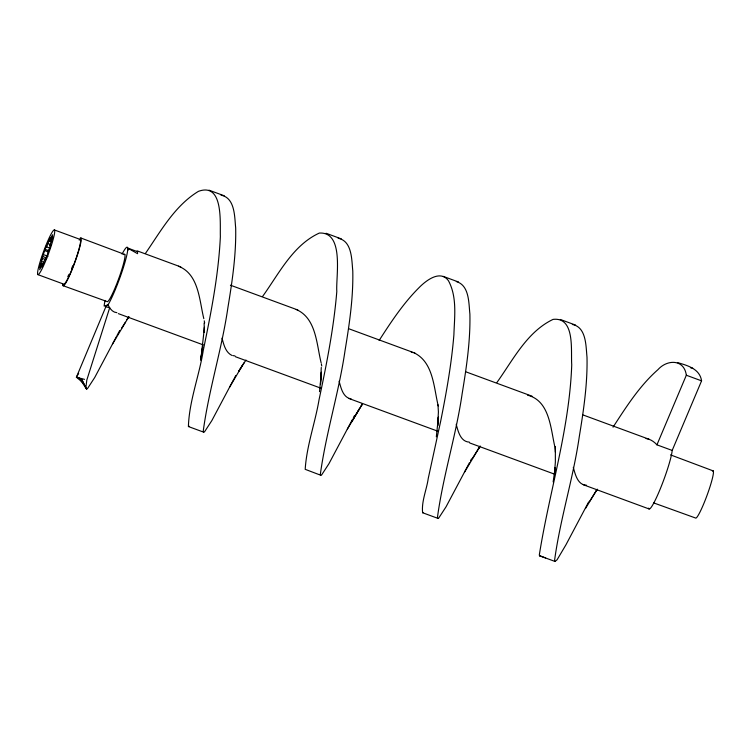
<?xml version="1.0" encoding="UTF-8"?>
<svg xmlns="http://www.w3.org/2000/svg" width="751" height="751" viewBox="0 0 751 751"><rect width="100%" height="100%" fill="white"/><g stroke="black" fill="none" stroke-linecap="round" stroke-linejoin="round"><path stroke-width="1.13" d="M83.389 383.048L76.405 377.218L105.863 306.727L108.435 304.164A32.706 3.68 -69.8 0 0 120.451 276.227A32.706 3.68 -69.8 0 0 127.689 250.055L127.689 248.065L137.564 251.698L137.564 253.697L127.689 248.065A32.706 3.68 -69.8 0 0 122.075 254.12M321.268 367.483L320.489 384.287L321.419 372.205L319.513 391.703M437.655 425.629L438.406 411.97L437.983 404.827M437.72 425.789L438.396 417.105L436.331 436.838M553.158 481.935L555.196 467.507L554.454 473.787L555.365 461.987L555.355 446.667M200.883 358.546L202.695 346.549L200.77 360.189L204.45 327.295L204.319 332.458L204.131 322.977M49.397 241.174L50.364 237.438L46.628 246.919L49.857 248.102L50.946 244.582L49.801 246.131L52.795 236.837L51.012 240.78L50.918 239.682L52.636 234.866L49.397 241.174L51.547 241.972M43.445 264.587L41.286 263.798L39.503 267.731L42.497 258.438L45.736 259.63M46.628 246.919L46.478 245.68L41.352 259.996L42.497 258.438M71.683 268.407L72.763 265.685M648.676 508.117A32.706 3.68 -69.8 0 0 660.429 488.479A32.706 3.68 -69.8 0 0 672.183 450.44L656.937 444.836L686.33 375.237C684.208 358.95 667.113 359.316 657.951 369.652C639.57 385.845 626.278 406.807 613.041 427.188M672.183 450.44L701.575 380.851C699.857 368.797 687.381 365.437 677.43 362.564M67.797 276.65L69.017 274.331M116.508 336.476L94.71 377.518L87.398 388.746L86.553 389.056L79.165 377.95M234.124 378.626L211.829 420.616L204.507 431.853L203.662 432.154L188.407 426.54C189.168 401.194 199.193 375.913 203.221 350.633C211.022 312.998 218.532 275.082 220.362 236.612C219.883 222.709 223.685 182.108 198.433 191.345C174.842 205.661 160.883 230.989 145.638 253.134M350.726 422.682L328.938 463.714L321.616 474.951L320.771 475.252L305.197 469.328C306.643 445.784 315.167 422.888 319.072 399.607C326.657 363.944 333.773 328.046 336.786 291.66L336.805 291.407C335.744 277.1 344.643 231.561 319.335 233.063C292.918 245.164 278.987 273.627 262.747 296.232M117.015 335.528L119.7 330.496M234.659 377.622L235.73 375.603M351.233 421.724L352.303 419.706M353.383 417.697L354.453 415.688M469.422 462.804L446.047 506.812L438.725 518.049L437.88 518.35L422.635 512.745C421.302 501.471 426.699 489.661 428.258 478.368L440.621 421.48C446.357 392.801 451.529 363.944 453.895 334.758C454.477 316.866 457.303 297.096 448.441 280.696C440.161 269.374 425.826 280.686 418.889 287.811C403.259 303.395 391.046 321.963 379.152 340.447M470.492 460.795L471.572 458.786M588.681 501.884L565.972 544.766L557.073 559.814L554.989 561.448L539.725 555.834L539.284 555.111C549.347 491.698 569.446 429.431 571.736 364.742C570.685 351.177 575.407 316.762 553.083 319.382C527.005 331.792 513.093 359.879 496.965 382.428M112.453 344.127L128.759 316.894M229.571 387.225L242.47 365.343M347.337 429.178L362.404 403.982M464.456 472.285L480.096 446.169L472.52 458.185M585.47 508.558L597.205 489.267L589.629 501.283M78.648 373.35L76.405 377.218L84.506 379.368M359.588 408.441L351.243 422.362L362.423 403.963L361.259 405.784M244.141 362.686L238.696 371.294L245.962 360.029M121.587 328.196L125.361 322.245M128.759 316.875L127.032 319.588L128.853 316.931M478.368 448.882L480.18 446.225M595.477 491.989L597.298 489.323M49.819 248.121L48.618 249.867L47.266 255.265L44.187 260.954L43.154 264.812L41.934 267.131L42.901 263.394L39.662 269.712L41.286 263.798M189.252 426.239L188.473 426.559M540.589 555.533L539.744 555.843M127.689 250.055L128.853 249.557M422.635 512.745L423.142 512.651M469.347 442.123C460.494 441.738 458.072 431.252 456.223 424.315M573.295 467.347C575.219 474.219 577.575 485.015 586.465 485.221M339.114 381.217C340.982 387.816 342.963 397.626 351.074 398.865M116.856 312.66C112.509 312.425 109.74 308.417 108.05 304.822L104.154 306.098A32.706 3.68 -69.8 0 1 105.093 300.438M232.941 355.599L234.988 355.927M221.038 195.166C235.138 197.926 234.528 216.682 235.673 227.863C236.255 254.598 232.256 281.156 227.929 307.459C221.892 349.177 208.787 389.75 203.192 431.421L203.662 432.154M411.285 352.238L413.059 352.585M338.147 238.264C352.247 241.033 351.637 259.78 352.782 270.97C353.374 297.696 349.365 324.263 345.047 350.557C338.973 392.275 326.009 432.867 320.311 474.519L320.771 475.252M456.326 281.569C469.459 285.361 468.699 303.066 469.891 314.068C470.483 340.794 466.474 367.361 462.156 393.655C456.12 435.383 443.006 475.956 437.42 517.627L437.88 518.35M572.365 324.46C586.475 327.229 585.855 345.986 587 357.166C587.592 383.892 583.583 410.459 579.265 436.763C573.229 478.481 560.124 519.054 554.529 560.725L554.989 561.448M690.544 367.765L692.675 368.178M527.512 395.167C550.464 400.912 550.614 430.192 555.374 449.079M646.038 438.546C650.319 439.119 654.13 441.635 656.937 444.836M105.863 306.727L109.665 307.816L86.834 379.987L85.989 386.568L86.553 389.056L81.249 378.504L86.083 388.323M178.456 266.22C198.921 274.077 199.287 300.372 203.821 318.659M296.204 309.478C316.359 318.152 316.518 344.268 321.118 362.752M413.942 352.754C433.487 362.048 433.702 387.478 438.246 405.934M539.725 555.834L545.611 557.918M63.037 285.671L107.055 301.555A25.215 2.835 -69.8 0 0 119.127 277.504A25.215 2.835 -69.8 0 0 123.953 254.608M653.661 502.898L695.482 517.983A25.215 2.835 -69.8 0 0 707.555 493.933A25.215 2.835 -69.8 0 0 712.38 471.037M208.985 190.163L224.23 195.776M326.094 233.27L341.339 238.884M443.203 276.368L458.457 281.982M560.312 319.466L575.566 325.08M686.33 375.237L701.575 380.851M137.123 250.843L180.775 266.915M230.407 285.173L297.837 309.994M348.567 328.666L414.946 353.092M465.686 371.764L532.055 396.19M582.795 414.862L649.164 439.288M54.438 229.956A23.825 2.685 -69.8 0 1 43.99 264.765A23.825 2.685 -69.8 0 1 40.01 262.137A23.825 2.685 -69.8 0 1 54.438 229.956L80.301 239.475M48.102 243.624L50.261 244.413M45.032 249.304L48.261 250.496M45.107 250.731L48.336 251.923M43.68 254.702L47.989 256.288M42.469 256.448L46.787 258.034M41.671 261.573L43.83 262.362M37.85 274.622L63.713 284.131A23.825 2.685 -69.8 0 0 75.579 259.808A23.825 2.685 -69.8 0 0 79.184 240.095M118.311 313.627L203.587 345.009M235.429 356.725L320.696 388.107M349.027 398.528L437.814 431.205M469.647 442.921L554.923 474.303M583.255 484.724L649.127 508.971M670.502 454.871L713.215 470.905M80.977 238.039L124.788 254.476M231.918 355.43C225.422 352.285 223.76 344.446 222.005 338.119M321.334 363.85L321.757 366.037M204.234 320.808L204.648 322.958M555.196 448.863L555.346 452.121M80.132 238.17A25.506 2.873 -69.8 0 1 74.096 264.465A25.506 2.873 -69.8 0 1 62.793 284.188"/></g></svg>
